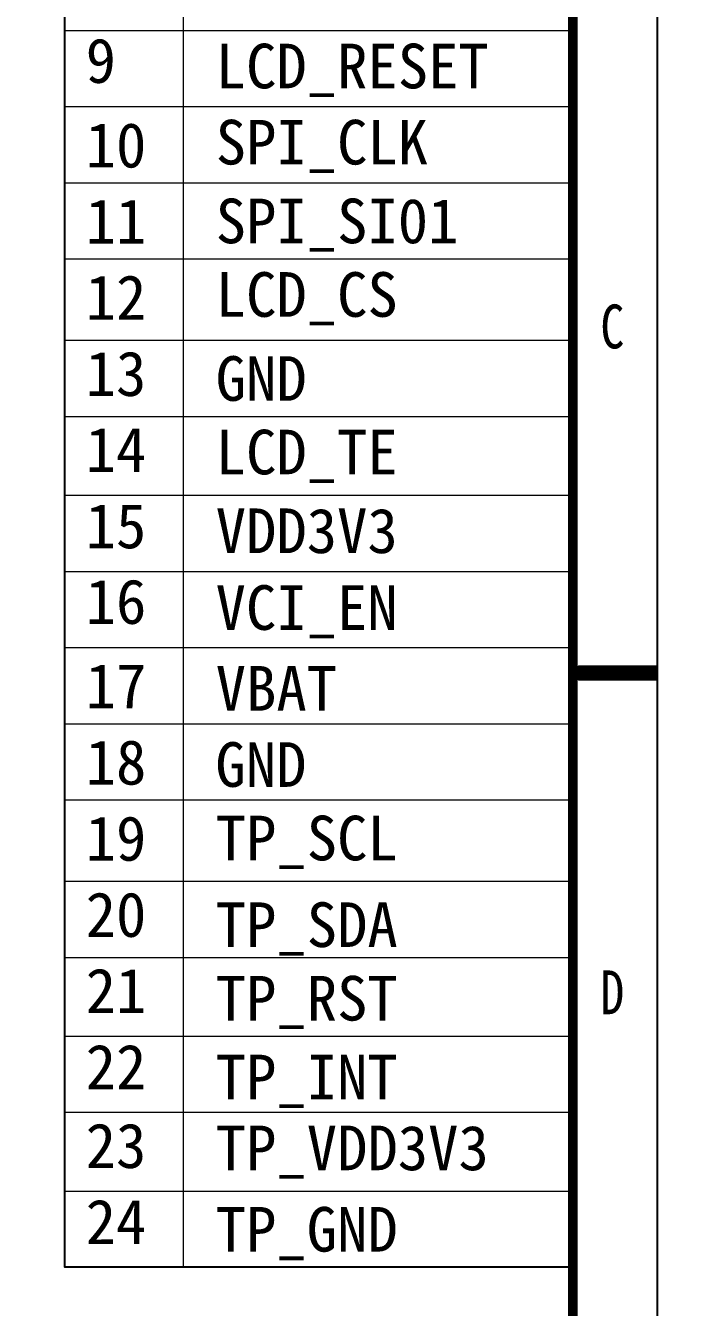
# Model space of a CAD drawing. Header units: inches. Extents: x 1586 to 1904, y -864 to -636.
# Drawn here: x 1867 to 1904.4, y -785.6 to -714 of the extents above; entities that cross this region are included whole.
import ezdxf

# ---------------------------------------------------------------- set-up
doc = ezdxf.new("R2010")
doc.units = ezdxf.units.IN
doc.header["$LTSCALE"] = 0.909449
doc.header["$MEASUREMENT"] = 0
doc.layers.get('0').update_dxf_attribs({"linetype": 'CONTINUOUS'})
doc.layers.add('标注', color=3, linetype='CONTINUOUS')
doc.styles.get("Standard").update_dxf_attribs({"font": 'txt', "width": 0.8})
doc.styles.add('宋体', font='', dxfattribs={"width": 0.8})
doc.styles.get('宋体').set_extended_font_data('SimSun')

msp = doc.modelspace()

# ---------------------------------------------------------------- linework, layer by layer
msp.add_lwpolyline([(1587.847, -638.516), (1902.315, -638.516), (1902.315, -861.543), (1587.847, -861.543), (1587.847, -638.516)])
at = {"color": 7, "linetype": 'Continuous', "const_width": 0.541}
msp.add_lwpolyline([(1592.564, -858.198), (1897.598, -858.198), (1897.598, -641.862), (1592.564, -641.862)], close=True, dxfattribs=at)
at = {"color": 0, "lineweight": 0}
msp.add_lwpolyline([(1875.807, -673.938), (1875.807, -783.39)], dxfattribs=at)
at = {"color": 0, "linetype": 'Continuous', "lineweight": 0}
for points in [[(1869.192, -714.256), (1897.598, -714.256)], [(1869.192, -718.513), (1897.598, -718.513)], [(1869.192, -722.77), (1897.598, -722.77)], [(1869.192, -727.026), (1897.598, -727.026)], [(1869.192, -731.576), (1897.598, -731.576)], [(1869.192, -735.833), (1897.598, -735.833)], [(1869.192, -740.237), (1897.598, -740.237)], [(1869.192, -744.493), (1897.598, -744.493)], [(1869.192, -748.75), (1897.598, -748.75)], [(1869.192, -753.007), (1897.598, -753.007)], [(1869.192, -757.263), (1897.598, -757.263)], [(1869.192, -761.813), (1897.598, -761.813)], [(1869.192, -766.07), (1897.598, -766.07)], [(1869.192, -770.474), (1897.598, -770.474)], [(1869.192, -774.73), (1897.598, -774.73)], [(1869.192, -779.134), (1897.598, -779.134)]]:
    msp.add_lwpolyline(points, dxfattribs=at)
msp.add_lwpolyline([(1897.557, -750.177, 0, 4.254, 0), (1899.336, -750.177, 0.851, 0.851, 0), (1902.274, -750.177, 0.851, 0.851, 0)], format="xyseb")
at = {"layer": '标注', "color": 0}
msp.add_lwpolyline([(1897.598, -673.938), (1897.598, -783.39), (1869.192, -783.39), (1869.192, -673.938)], close=True, dxfattribs=at)

# ---------------------------------------------------------------- texts
at = {"color": 0, "linetype": 'Continuous', "lineweight": 0, "style": '宋体'}
for s, height, p in [('9', 2.495, (1870.348, -717.192)), ('LCD_RESET', 2.4953, (1877.623, -717.493)), ('SPI_CLK', 2.4953, (1877.623, -721.749)), ('10', 2.4953, (1870.348, -721.918)), ('11', 2.4953, (1870.348, -726.175)), ('SPI_SI01  ', 2.4953, (1877.623, -726.153)), ('LCD_CS', 2.4953, (1877.623, -730.263)), ('12', 2.4953, (1870.348, -730.431)), ('13', 2.4953, (1870.348, -734.688)), ('14', 2.4953, (1870.348, -738.945)), ('LCD_TE', 2.4953, (1877.623, -739.07)), ('15', 2.4953, (1870.348, -743.201)), ('VDD3V3', 2.4953, (1877.623, -743.473)), ('16', 2.4953, (1870.348, -747.429)), ('17', 2.4953, (1870.348, -752.155)), ('18', 2.4953, (1870.348, -756.412)), ('19', 2.4953, (1870.348, -760.668)), ('TP_SCL', 2.4953, (1877.623, -760.646)), ('20', 2.4953, (1870.348, -764.925)), ('TP_SDA', 2.4953, (1877.623, -765.49)), ('21', 2.4953, (1870.348, -769.182)), ('TP_RST', 2.4953, (1877.623, -769.6)), ('22', 2.4953, (1870.348, -773.438)), ('TP_INT', 2.4953, (1877.623, -774.004)), ('23', 2.4953, (1870.348, -777.842)), ('TP_VDD3V3', 2.4953, (1877.623, -777.967)), ('24', 2.4953, (1870.348, -782.099)), ('TP_GND', 2.4953, (1877.623, -782.517))]:
    msp.add_text(s, height=height, dxfattribs=at).set_placement(p)
at = {"color": 1, "linetype": 'Continuous', "lineweight": 0, "style": '宋体'}
for s, p in [('GND', (1877.623, -734.96)), ('VCI_EN', (1877.617, -747.762)), ('VBAT', (1877.623, -752.28)), ('GND', (1877.606, -756.537))]:
    msp.add_text(s, height=2.4953, dxfattribs=at).set_placement(p)
at = {"char_height": 2.453, "attachment_point": 1}
for s, insert, width in [('C', (1899.142, -729.576), 9.76683), ('D', (1899.142, -766.796), 12.48281)]:
    msp.add_mtext(s, dxfattribs=dict(at, insert=insert, width=width))

doc.saveas('drawing.dxf')
